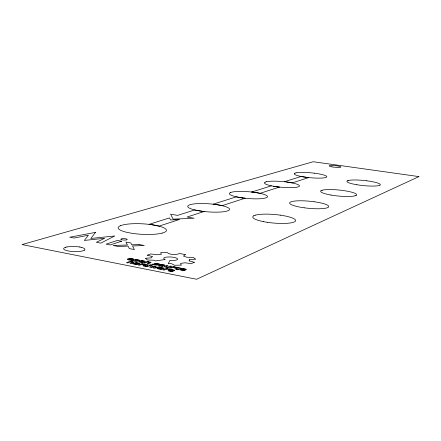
<?xml version="1.0" encoding="UTF-8"?>
<svg xmlns="http://www.w3.org/2000/svg" width="441" height="441" viewBox="0 0 441 441"><rect width="100%" height="100%" fill="white"/><g stroke="black" fill="none" stroke-linecap="round" stroke-linejoin="round"><path stroke-width="0.66" d="M189.106 260.84L189.481 259.677M168.451 263.387L169.768 260.515L170.717 260.488A2.558 0.639 3.4 0 0 171.141 260.493A7.001 1.736 3.4 0 0 177.514 258.751A7.001 1.736 3.4 0 0 168.275 256.965A7.001 1.736 3.4 0 0 164.515 259.214A2.492 0.617 3.3 0 0 164.686 259.325L165.017 259.49M140.067 261.535L144.064 262.053L145.05 261.563A2.833 0.711 2.9 0 0 142.961 260.692L142.713 260.659A2.53 0.634 2.9 0 0 141.346 260.631L139.428 261L138.777 261.634A2.47 0.623 2.9 0 0 139.091 261.855L139.825 262.092A4.063 1.02 2.9 0 0 140.42 262.219A3.291 0.827 2.9 0 0 143 262.406L142.559 262.059A2.166 0.546 2.9 0 1 140.905 261.937A2.084 0.524 2.9 0 1 140.629 261.871L140.304 261.767A1.4 0.353 2.9 0 1 140.067 261.535M152.25 256.568L151.412 257.831L145.629 258.261M174.41 270.636L173.511 271.088L169.394 270.548A1.417 0.369 3.3 0 0 169.664 270.796L170.005 270.906A2.15 0.562 3.3 0 0 171.973 271.094L172.459 271.458A3.352 0.871 3.3 0 1 169.835 271.281A4.156 1.08 3.3 0 1 169.217 271.143L168.44 270.89A2.525 0.656 3.3 0 1 168.093 270.658L168.677 269.98L170.579 269.583A2.574 0.667 3.3 0 1 171.968 269.611L172.486 269.671A2.9 0.755 3.3 0 1 174.449 270.636M161.169 254.209L156.974 254.76L150.701 253.939L147.41 255.135M185.358 254.655L183.462 256.089L186.714 257.224L193.428 257.472L195.429 259.104M189.498 259.644L195.429 259.154M194.31 262.334L191.207 263.613L184.889 262.781L180.606 263.42L181.174 265.085M181.146 265.129L174.531 265.278L171.532 263.674L168.479 263.42M379.988 185.11L379.017 185.523A16.747 2.574 5.7 0 1 360.181 185.231L356.868 184.746M356.207 195.313L355.071 195.804M165 259.556L155.541 260.912L153.727 260.218L147.349 259.992L145.613 258.316M347.271 180.876L348.335 180.479M321.109 190.639L322.349 190.176M253.768 215.759L255.526 215.103M167.497 267.29L167.133 267.439L168.363 267.676L171.714 266.292L170.491 266.055L167.988 266.998A1.268 0.325 3.3 0 1 166.836 266.981L166.709 266.965A1.643 0.419 3.3 0 1 166.34 266.882L166.235 266.855A1.262 0.325 3.3 0 1 165.86 266.585L168.098 265.587L166.885 265.35L164.361 266.441A2.315 0.595 3.2 0 0 165.507 267.136A2.271 0.584 3.2 0 0 167.481 267.29L167.47 267.285M130.889 261.722L133.711 260.67M294.836 173.197L296.043 172.833M265.151 182.127L266.557 181.709M230.4 192.59L232.054 192.089A19.123 3.401 4.6 0 1 254.352 192.353M120.602 225.632L123.177 224.86A24.123 5.264 3.1 0 1 152.228 224.789L156.368 225.527A24.123 5.264 3.1 0 1 164.454 232.324L162.04 233.151M251.712 192.022L271.364 185.837M284.357 181.747L301.142 176.461M166.643 269.126L164.041 270.107L162.806 269.864L166.229 268.453L167.459 268.696L167.122 268.85A2.337 0.606 3.3 0 1 169.112 268.999M173.484 267.218L170.943 268.183L169.708 267.941L173.048 266.551L174.278 266.794L173.941 266.943A2.326 0.595 3.4 0 1 175.92 267.092A2.414 0.617 3.4 0 1 176.935 267.444L175.479 267.511M142.129 264.302L139.439 265.25L138.226 265.008L141.77 263.646L142.983 263.883L142.636 264.032A2.315 0.59 2.9 0 1 144.604 264.181A2.42 0.617 2.9 0 1 145.58 264.528L144.102 264.594A1.549 0.397 2.9 0 0 142.057 264.247M130.597 259.743L130.74 259.732A1.532 0.38 2.7 0 0 131.181 259.661L131.462 259.578A12.657 3.131 2.6 0 0 131.892 259.424L132.206 259.275A1.632 0.408 2.7 0 0 132.278 259.121M161.836 265.862L161.979 265.851A1.505 0.386 3.2 0 0 162.42 265.774L162.69 265.691A12.695 3.214 3 0 0 163.104 265.526L163.396 265.372A1.604 0.408 3.2 0 0 163.446 265.212M135.641 262.676L137.289 263.128A5.43 1.378 2.7 0 1 137.691 263.211L138.314 263.47L134.775 263.216A1.907 0.485 2.7 0 0 133.513 263.294L133.375 263.321A2.326 0.59 2.8 0 0 133.033 263.442L132.945 263.486A1.979 0.502 2.7 0 0 132.978 263.856L135.189 264.385A1.235 0.314 2.8 0 0 135.889 264.391L136.897 264.749L139.698 263.569A1.753 0.447 2.8 0 0 139.632 263.387L138.529 262.99A6.45 1.637 2.7 0 0 137.851 262.847L137.046 262.726A2.321 0.59 2.8 0 0 135.641 262.671M131.175 260.085L130.905 260.096A2.685 0.667 2.7 0 1 129.004 259.975A3.511 0.876 2.7 0 1 128.496 259.881A2.729 0.684 2.7 0 1 127.317 259.396L127.289 259.325A2.398 0.601 2.7 0 1 127.355 259.115L129.075 258.487A2.359 0.59 2.7 0 1 129.797 258.404M168.649 269.423L170.138 269.357A2.442 0.634 3.3 0 0 169.135 268.988M161.136 264.462L160.871 264.473A2.337 0.595 3.2 0 0 160.155 264.561L158.512 265.217A2.376 0.606 3.2 0 0 158.473 265.432A2.811 0.717 3.2 0 0 159.747 266.017M180.099 268.53L181.438 268.519A3.363 0.865 3.4 0 0 179.845 267.841A3.622 0.932 3.4 0 0 179.316 267.737L178.401 267.665A2.773 0.717 3.4 0 0 177.216 267.648L175.353 268.023L174.829 268.657A2.767 0.717 3.4 0 0 175.309 268.971L175.931 269.17A3.622 0.932 3.4 0 0 176.609 269.313M314.571 173.208L317.647 173.66A16.328 2.475 5.2 0 1 326.346 177.265L325.232 177.646A16.328 2.475 5.2 0 1 306.346 177.288L303.176 176.83A16.323 2.475 5.2 0 1 294.847 173.197M366.818 180.799L370.032 181.268A16.747 2.574 5.7 0 1 379.977 185.104M286.782 182.034L290.062 182.53M273.519 186.245L276.893 186.764M254.319 192.348L257.825 192.899A19.123 3.401 4.6 0 1 266.64 197.568L265.102 198.097A19.123 3.401 4.6 0 1 242.313 197.882M314.058 201.73L317.746 202.309A19.625 3.578 5.3 0 1 328.214 207.325L326.875 207.909A19.625 3.578 5.3 0 1 304.125 207.788M242.296 197.893L238.68 197.309M304.114 207.794L300.304 207.187A19.619 3.578 5.3 0 1 290.371 202.11L291.826 201.559A19.619 3.578 5.3 0 1 314.036 201.735M215.936 204.536L219.706 205.159A20.959 4.057 4.1 0 1 228.377 210.583L226.536 211.211A20.959 4.057 4.1 0 1 201.146 211.123L197.232 210.473M280.25 215.142L284.23 215.798A21.499 4.3 4.9 0 1 294.836 221.658L293.226 222.352A21.499 4.3 4.9 0 1 267.841 222.391M267.836 222.396L263.718 221.702M330.915 195.043L334.449 195.589A18.064 3.015 5.6 0 0 355.077 195.798M147.388 255.207L152.25 256.519M194.316 262.279L189.128 260.896M185.352 254.611L179.757 253.525C175.931 254.942 170.198 255.085 166.913 252.456L160.717 252.572L161.219 254.154M143.16 265.741L143.149 265.708A1.72 0.441 2.9 0 1 143.187 265.565L143.799 265.245A33.736 8.787 3.3 0 1 144.246 265.069L145.271 264.754A1.764 0.452 2.9 0 1 145.75 264.694L145.855 264.688A2.354 0.601 2.9 0 1 147.928 264.826A2.9 0.739 2.9 0 1 149.041 265.3L150.85 264.6L152.057 264.837L147.151 266.772L145.932 266.535L146.302 266.386A2.42 0.617 2.9 0 1 143.11 265.741M296.082 172.839A16.328 2.475 5.2 0 1 314.598 173.214M301.17 176.466A16.416 2.492 5.2 0 0 308.678 177.574L292.185 182.921A17.701 2.9 5 0 0 288.453 182.271M356.918 184.746A16.747 2.574 5.7 0 1 347.326 180.876M348.373 180.485A16.747 2.574 5.7 0 1 366.846 180.804M356.201 195.313A18.064 3.015 5.6 0 0 345.965 190.953L342.536 190.435A18.064 3.015 5.6 0 0 322.388 190.181M330.965 195.043A18.064 3.015 5.6 0 1 321.164 190.639M290.057 182.53A17.607 2.883 5 0 1 298.86 186.609L297.559 187.056A17.607 2.883 5 0 1 276.904 186.758M275.223 186.515A17.607 2.883 5 0 1 265.206 182.133M266.596 181.714A17.607 2.883 5 0 1 288.491 182.276M275.167 186.515A17.701 2.9 5 0 0 279.407 187.072L260.08 193.34A19.206 3.412 4.6 0 0 251.756 192.011M238.741 197.309A19.123 3.401 4.6 0 1 230.467 192.59M263.784 221.696A21.499 4.3 4.9 0 1 253.834 215.765M255.576 215.114A21.499 4.3 4.9 0 1 280.289 215.153M197.243 210.473A20.953 4.057 4.1 0 1 189.233 204.982L191.196 204.387A20.953 4.057 4.1 0 1 215.908 204.541M162.051 233.14A24.123 5.264 3.1 0 1 132.118 233.322L127.763 232.539A24.117 5.264 3.1 0 1 120.614 225.638M81.138 247.313A10.667 2.547 2 0 1 84.165 250.328M65.566 247.296A10.667 2.547 2 0 0 66.58 250.554A10.805 2.58 2 0 0 68.206 250.951A10.667 2.547 2 0 0 83.162 250.747A10.821 2.585 2 0 0 84.17 250.328M66.955 246.96A10.667 2.547 2 0 1 79.374 246.966M79.319 246.916A10.821 2.585 2 0 1 81.105 247.263M65.527 247.296A10.827 2.585 2 0 1 66.933 246.954M166.566 269.071A1.571 0.408 3.2 0 1 168.627 269.423M130.575 259.727A1.378 0.342 2.7 0 1 128.744 259.369A1.654 0.413 2.7 0 1 128.761 259.214L129.081 259.065A12.723 3.197 2.9 0 1 129.516 258.911L129.797 258.828A1.521 0.38 2.7 0 1 130.233 258.757L130.376 258.751A1.373 0.342 2.7 0 1 132.223 259.121M131.175 260.085A2.354 0.584 2.7 0 0 131.909 260.008L133.612 259.374A2.315 0.579 2.7 0 0 133.673 259.165L133.623 259.093A2.679 0.667 2.7 0 0 132.46 258.608A2.894 0.722 2.7 0 0 129.781 258.393M161.814 265.846A1.373 0.353 3.2 0 1 159.94 265.476M159.885 265.476A1.703 0.435 3.2 0 1 159.923 265.317L160.232 265.162A12.772 3.28 3.3 0 1 160.645 264.997L160.915 264.914A1.494 0.38 3.2 0 1 161.351 264.843M161.356 264.843A2.414 0.617 3.2 0 1 161.56 264.826M161.577 264.843A1.373 0.347 3.2 0 1 163.379 265.212M159.758 266.011A3.561 0.91 3.2 0 0 160.27 266.105A2.811 0.717 3.2 0 0 162.481 266.221M162.475 266.221A2.37 0.606 3.2 0 0 163.192 266.132L164.818 265.471A2.332 0.595 3.2 0 0 164.857 265.256L164.796 265.179A2.751 0.7 3.2 0 0 163.572 264.677A3.511 0.893 3.2 0 0 163.054 264.583A2.751 0.7 3.2 0 0 161.136 264.462M173.423 267.174A1.516 0.391 3.4 0 1 175.452 267.511M180.082 268.525A1.858 0.48 3.4 0 0 179.211 268.134L178.296 268.018A1.4 0.364 3.4 0 0 177.624 268.023L176.185 268.63A1.417 0.364 3.4 0 0 176.422 268.812L177.144 269.01A1.852 0.48 3.4 0 0 178.732 269.104L179.211 269.468A3.363 0.865 3.4 0 1 176.593 269.324M134.714 261.1A2.315 0.579 2.8 0 0 136.881 261.265L137.079 261.248A1.736 0.435 2.8 0 0 137.454 261.199L138.331 260.951A30.517 7.508 2.5 0 0 138.783 260.78L139.521 260.422A1.819 0.458 2.8 0 0 139.571 260.311A2.37 0.595 2.8 0 0 136.501 259.633L136.864 259.49L135.674 259.258L126.462 262.687L127.664 262.924L130.349 261.998A1.284 0.325 2.7 0 1 131.512 262.02A1.626 0.408 2.7 0 1 131.892 262.092L132.002 262.119A1.273 0.32 2.7 0 1 132.432 262.412L130.023 263.393L131.225 263.63L133.926 262.549A2.304 0.579 2.7 0 0 132.879 261.871A2.387 0.601 2.7 0 0 130.883 261.717M134.67 261.111A2.861 0.717 2.8 0 1 133.744 260.664M173.07 270.361L170.232 270.09L170.932 269.936A1.329 0.347 3.3 0 1 171.896 269.953L172.04 269.975A1.758 0.458 3.3 0 1 172.448 270.046L172.674 270.107A1.323 0.342 3.3 0 1 173.07 270.361M158.628 268.503L160.507 268.993L161.676 268.751L158.628 268.503M143.705 261.37L140.938 261.111L141.649 260.967A1.317 0.331 2.9 0 1 142.603 260.984L142.735 261A1.676 0.419 2.9 0 1 143.127 261.072L143.242 261.1A1.312 0.331 2.9 0 1 143.7 261.331L143.705 261.37M134.191 263.685L136.021 264.165L137.212 263.927L134.191 263.685M155.579 263.812L157.977 264.545A1.681 0.424 3.1 0 1 158.126 264.738L157.514 265.085A1.792 0.458 3.1 0 1 156.963 265.157L154.774 265.024A4.46 1.13 3.1 0 1 152.211 264.17L153.54 264.148A3.104 0.788 3.1 0 0 154.978 264.699L156.483 264.539A1.99 0.507 3.1 0 0 156.224 264.473L154.317 263.933A1.753 0.447 3.1 0 1 154.229 263.652L154.912 263.398A1.825 0.463 3.1 0 1 155.673 263.332L157.933 263.58A4.107 1.042 3.1 0 1 159.648 264.187L158.396 264.236A3.506 0.893 3.1 0 0 156.99 263.757L155.579 263.812M144.714 265.697C149.041 267.439 148.854 263.503 144.714 265.697M138.033 260.251C134.196 262.434 133.513 258.702 138.033 260.251M180.049 269.462L180.088 269.727A2.503 0.645 3.5 0 0 180.441 269.958L181.218 270.212A4.123 1.064 3.5 0 0 181.841 270.344A3.302 0.854 3.5 0 0 184.454 270.526L183.958 270.168A2.194 0.568 3.5 0 1 182.276 270.041A2.133 0.551 3.5 0 1 181.984 269.975L181.642 269.864A1.406 0.364 3.5 0 1 181.367 269.622L185.463 270.157L186.372 269.633A2.872 0.744 3.5 0 0 184.377 268.756L183.869 268.69A2.552 0.661 3.5 0 0 182.497 268.663L180.049 269.462M184.994 269.473L182.172 269.17L182.861 269.021A1.334 0.342 3.5 0 1 183.814 269.032L183.958 269.054A1.703 0.441 3.5 0 1 184.36 269.126L184.481 269.153A1.329 0.342 3.5 0 1 184.977 269.396L184.994 269.473M149.482 262.544L147.173 263.52L148.385 263.757L150.976 262.687A2.293 0.579 3 0 0 149.885 262.009A2.26 0.568 3 0 0 147.917 261.855L148.275 261.717L147.085 261.485L143.606 262.819L144.808 263.057L147.399 262.136A1.262 0.32 3 0 1 148.419 262.141L148.551 262.158A1.626 0.408 3 0 1 148.926 262.23L149.036 262.257A1.262 0.32 3 0 1 149.488 262.544M162.735 268.277L162.244 268.519L159.168 268.018A1.929 0.496 3.1 0 0 157.911 268.1L157.773 268.134A2.31 0.595 3.1 0 0 157.36 268.304A1.99 0.513 3.1 0 0 157.426 268.685L159.692 269.225A1.246 0.325 3.1 0 0 160.403 269.231L161.45 269.6L164.14 268.376A1.775 0.458 3.2 0 0 164.052 268.194L162.905 267.781A6.505 1.681 3.1 0 0 162.211 267.637L161.389 267.516A2.332 0.601 3.1 0 0 159.978 267.461L161.676 267.924A5.468 1.417 3.1 0 1 162.09 268.012L162.735 268.277M95.493 232.385L90.852 238.465L114.748 235.974L100.769 243.14L96.347 242.296L104.666 238.283L84.33 240.433L88.426 235.218L74.099 238.046L69.744 237.214L95.493 232.385M156.02 266.447C152.889 269.352 158.6 266.039 159.879 267.207L154.471 268.216L153.391 268.007C156.77 265.201 151.026 268.293 149.742 267.285L151.296 265.515L152.586 265.769L151.329 266.97L156.02 266.447M418.95 176.604L196.603 279.263L22.05 244.579L313.242 161.737L418.95 176.604M121.567 241.221L110.256 244.953L106.055 244.149L117.427 240.444L121.567 241.221M179.178 219.59L158.986 226.139A24.227 5.292 3.1 0 0 149.019 224.359L169.515 217.904L170.529 219.96L179.178 219.59M204.073 211.509L187.072 217.027L194.095 218.24L173.12 219.133L170.606 214.188L177.53 215.384L194.795 209.944A21.069 4.079 4.1 0 0 204.073 211.509M245.014 198.23L222.104 205.66A21.047 4.079 4.1 0 0 213.113 204.177L236.393 196.846A19.206 3.412 4.6 0 0 240.45 197.612A19.222 3.418 4.6 0 0 245.014 198.23M139.086 244.523L131.765 244.838L130.916 242.98L125.944 242.048L127.383 244.992L113.144 245.505L118.315 246.491L128.055 246.106L129.285 248.586L134.395 249.562L132.493 245.957L144.262 245.494L139.086 244.523M331.968 166.863A5.909 0.827 5.4 0 0 340.915 167.001A5.909 0.827 5.4 0 0 332.222 165.447A5.909 0.827 5.4 0 0 331.968 166.863M121.005 239.369A3.148 0.722 2.8 0 0 124.797 240.075A3.126 0.717 2.8 0 0 127.129 239.309A3.148 0.722 2.8 0 0 123.32 238.603A3.148 0.722 2.8 0 0 121.005 239.369"/></g></svg>
